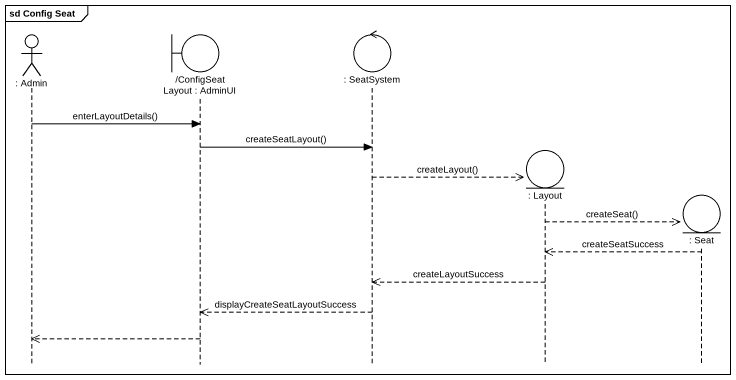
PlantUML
@startuml
mainframe sd Config Seat
hide footbox
actor ": Admin" as Admin
boundary "/ConfigSeatLayout : AdminUI" as ConfigSeatLayout_AdminUI
control ": SeatSystem" as SeatSystem
entity ": Layout" as Layout
entity ": Seat" as Seat

Admin -> ConfigSeatLayout_AdminUI : enterLayoutDetails()
ConfigSeatLayout_AdminUI -> SeatSystem : createSeatLayout()
SeatSystem -->> Layout ** : createLayout()
Layout -->> Seat ** : createSeat()
Seat -->> Layout : createSeatSuccess
Layout -->> SeatSystem : createLayoutSuccess
SeatSystem -->> ConfigSeatLayout_AdminUI : displayCreateSeatLayoutSuccess
ConfigSeatLayout_AdminUI -->> Admin
@enduml
